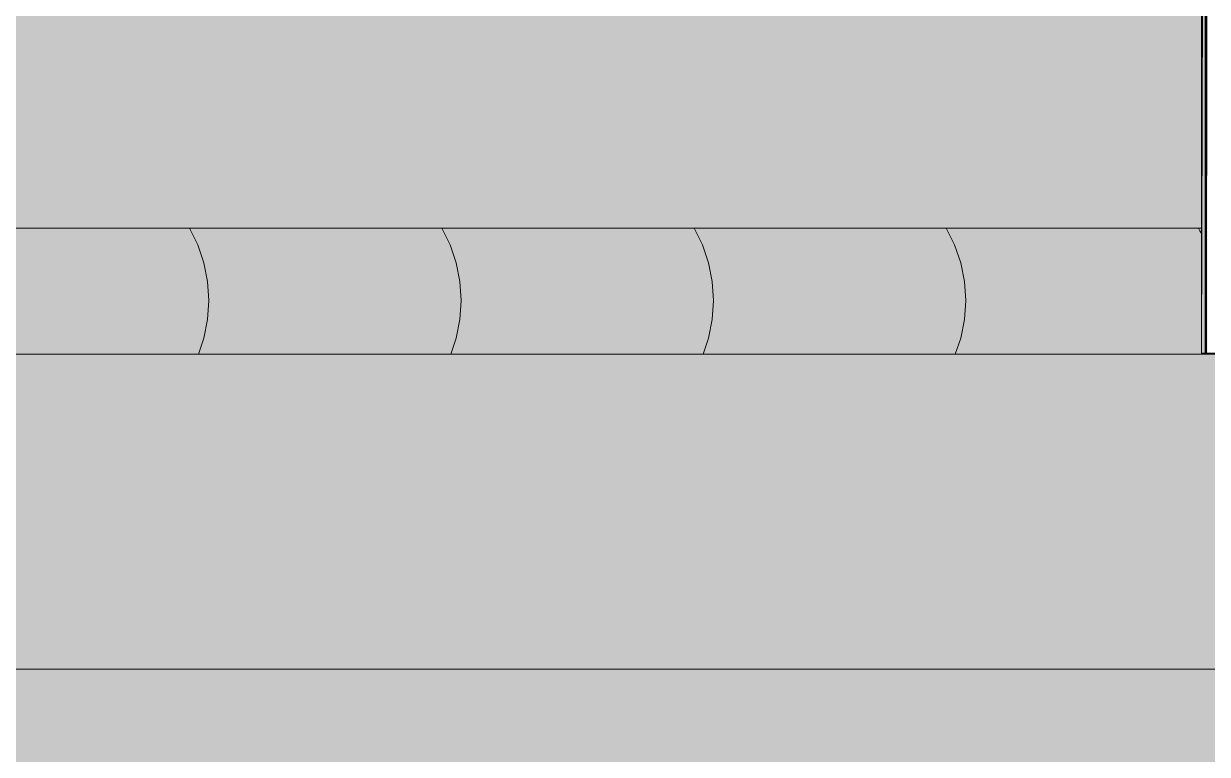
# Model space of a CAD drawing. Header units: millimetres. Extents: x 365175 to 2667127, y -330297 to -162108.
# Drawn here: x 2233891 to 2234829, y -327514 to -326935 of the extents above; entities that cross this region are included whole.
import ezdxf

# ---------------------------------------------------------------- set-up
doc = ezdxf.new("R2010")
doc.units = ezdxf.units.MM
doc.header["$MEASUREMENT"] = 0
doc.linetypes.add('Wipeout_Contour', pattern=[1000, 0, -1000])
doc.layers.add('Sols_ Dalles', color=7, linetype='Continuous')

# ---------------------------------------------------------------- blocks, each defined once
blk = doc.blocks.new('Élément de coupe_1334_3', base_point=(1963539.32, -327096.82))
at = {"color": 254, "linetype": 'Wipeout_Contour', "lineweight": 0, "ltscale": 8857809.030067515}
blk.add_wipeout([(2252938.96, -327196.82), (2127276.96, -327196.82), (2127276.96, -327446.82), (2252938.96, -327446.82)], dxfattribs=at)
at = {"linetype": 'Continuous', "lineweight": 5, "true_color": 0x00e7c4}
h = blk.add_hatch(dxfattribs=at)
h.set_pattern_fill('Plâtre_0003', color=120, style=0, pattern_type=2)
h.set_pattern_definition([(0, (1963539.32, -327096.82), (0, 86.60254), [0, -50]), (0, (1963564.32, -327053.52), (0, 86.60254), [0, -50])])
h.paths.add_polyline_path([(2252938.96, -327196.82), (2127276.96, -327196.82), (2127276.96, -327446.82), (2252938.96, -327446.82)])
at = {"color": 7, "linetype": 'Continuous', "lineweight": 5}
for p, q in [((2252938.96, -327196.82), (2127276.96, -327196.82)), ((2252938.96, -327446.82), (2127276.96, -327446.82))]:
    blk.add_line(p, q, dxfattribs=at)
blk = doc.blocks.new('Élément de coupe_1359_3', base_point=(1963539.32, -327096.82))
at = {"linetype": 'Continuous', "lineweight": 0, "true_color": 0x000000}
h = blk.add_hatch(color=18, dxfattribs=at)
h.paths.add_polyline_path([(2231963.8, -327096.82), (2234824.65, -327096.82), (2234824.65, -326637.82), (2234809.83, -326637.82), (2234805.76, -326637.56), (2234801.45, -326636.7), (2234797.28, -326635.29), (2234793.34, -326633.34), (2234789.69, -326630.9), (2234786.38, -326628), (2234783.47, -326624.69), (2234781.04, -326621.03), (2234779.09, -326617.09), (2234777.68, -326612.93), (2234776.81, -326608.61), (2234776.55, -326604.54), (2234776.55, -326576.82), (2234774.01, -326576.82), (2234774.01, -326480.82), (2234798.58, -326480.82), (2234798.58, -326576.82), (2234795.75, -326576.82), (2234795.75, -326603.91), (2234795.89, -326606.1), (2234796.27, -326607.95), (2234796.87, -326609.73), (2234797.69, -326611.41), (2234798.74, -326612.98), (2234799.99, -326614.39), (2234801.4, -326615.63), (2234802.96, -326616.68), (2234804.64, -326617.51), (2234806.43, -326618.11), (2234808.28, -326618.48), (2234810.46, -326618.63), (2234824.65, -326618.63), (2234824.65, -326281.82), (2234812.64, -326281.82), (2234812.64, -326101.82), (2234824.65, -326101.82), (2234824.65, -325918.82), (2235139.59, -325918.82), (2235139.59, -326101.82), (2235151.59, -326101.82), (2235151.59, -326196.82), (2235463.65, -326196.82), (2235463.65, -323596.82), (2231963.8, -323596.82)])
h.paths.add_polyline_path([(2234755.67, -326308.87), (2234755.28, -326211.81), (2234757.37, -326117.26), (2234762.37, -326117.26), (2234781.85, -325235.83), (2234805.85, -325235.73), (2234805.85, -325340.18), (2234789.06, -326099.61), (2234790.9, -326099.61), (2234791.43, -326231.97), (2234789.34, -326326.51), (2234779.75, -326326.51), (2234779.68, -326310.1), (2234760.4, -326310.1), (2234760.4, -326308.87)], flags=0)
blk = doc.blocks.new('*X1647', base_point=(1963539.32, -327096.82))
at = {"layer": 'Sols_ Dalles', "color": 7, "linetype": 'Continuous', "lineweight": 5}
blk.add_ellipse((2234722.16, -327154.35), major_axis=(0, 115.47), ratio=0.998593, start_param=5.188537, end_param=5.233939, dxfattribs=at)
blk.add_ellipse((2234722.16, -327154.35), major_axis=(0, 115.47), ratio=0.998593, start_param=5.188537, end_param=5.233939, dxfattribs=at)
blk = doc.blocks.new('*X1648', base_point=(1963539.32, -327096.82))
at = {"layer": 'Sols_ Dalles', "color": 7, "linetype": 'Continuous', "lineweight": 5}
for p, q in [((2234628.94, -327110.17), (2234622.36, -327096.82)), ((2234628.94, -327110.17), (2234622.36, -327096.82)), ((2234633.79, -327124.47), (2234628.94, -327110.17)), ((2234633.79, -327124.47), (2234628.94, -327110.17)), ((2234636.73, -327139.28), (2234633.79, -327124.47)), ((2234636.73, -327139.28), (2234633.79, -327124.47)), ((2234637.72, -327154.35), (2234636.73, -327139.28)), ((2234637.72, -327154.35), (2234636.73, -327139.28)), ((2234636.73, -327169.43), (2234637.72, -327154.35)), ((2234636.73, -327169.43), (2234637.72, -327154.35)), ((2234633.79, -327184.24), (2234636.73, -327169.43)), ((2234633.79, -327184.24), (2234636.73, -327169.43)), ((2234629.52, -327196.82), (2234633.79, -327184.24)), ((2234629.52, -327196.82), (2234633.79, -327184.24))]:
    blk.add_line(p, q, dxfattribs=at)
blk = doc.blocks.new('*X1650', base_point=(1963539.32, -327096.82))
at = {"layer": 'Sols_ Dalles', "color": 7, "linetype": 'Continuous', "lineweight": 5}
for p, q in [((2234029.02, -327110.16), (2234022.44, -327096.82)), ((2234029.02, -327110.16), (2234022.44, -327096.82)), ((2234229.01, -327110.16), (2234222.43, -327096.82)), ((2234229.01, -327110.16), (2234222.43, -327096.82)), ((2234429, -327110.16), (2234422.42, -327096.82)), ((2234429, -327110.16), (2234422.42, -327096.82)), ((2234033.87, -327124.47), (2234029.02, -327110.16)), ((2234033.87, -327124.47), (2234029.02, -327110.16)), ((2234233.87, -327124.47), (2234229.01, -327110.16)), ((2234233.87, -327124.47), (2234229.01, -327110.16)), ((2234433.86, -327124.47), (2234429, -327110.16)), ((2234433.86, -327124.47), (2234429, -327110.16)), ((2234036.82, -327139.28), (2234033.87, -327124.47)), ((2234036.82, -327139.28), (2234033.87, -327124.47)), ((2234236.81, -327139.28), (2234233.87, -327124.47)), ((2234236.81, -327139.28), (2234233.87, -327124.47)), ((2234436.8, -327139.28), (2234433.86, -327124.47)), ((2234436.8, -327139.28), (2234433.86, -327124.47)), ((2234037.81, -327154.35), (2234036.82, -327139.28)), ((2234037.81, -327154.35), (2234036.82, -327139.28)), ((2234237.8, -327154.35), (2234236.81, -327139.28)), ((2234237.8, -327154.35), (2234236.81, -327139.28)), ((2234437.79, -327154.35), (2234436.8, -327139.28)), ((2234437.79, -327154.35), (2234436.8, -327139.28)), ((2234036.82, -327169.42), (2234037.81, -327154.35)), ((2234036.82, -327169.42), (2234037.81, -327154.35)), ((2234236.81, -327169.42), (2234237.8, -327154.35)), ((2234236.81, -327169.42), (2234237.8, -327154.35)), ((2234436.8, -327169.42), (2234437.79, -327154.35)), ((2234436.8, -327169.42), (2234437.79, -327154.35)), ((2234033.88, -327184.24), (2234036.82, -327169.42)), ((2234033.88, -327184.24), (2234036.82, -327169.42)), ((2234233.87, -327184.24), (2234236.81, -327169.42)), ((2234233.87, -327184.24), (2234236.81, -327169.42)), ((2234433.86, -327184.24), (2234436.8, -327169.42)), ((2234433.86, -327184.24), (2234436.8, -327169.42)), ((2234029.6, -327196.82), (2234033.88, -327184.24)), ((2234029.6, -327196.82), (2234033.88, -327184.24)), ((2234229.59, -327196.82), (2234233.87, -327184.24)), ((2234229.59, -327196.82), (2234233.87, -327184.24)), ((2234429.59, -327196.82), (2234433.86, -327184.24)), ((2234429.59, -327196.82), (2234433.86, -327184.24))]:
    blk.add_line(p, q, dxfattribs=at)
blk = doc.blocks.new('Élément de coupe_1362_3', base_point=(1963539.32, -327096.82))
at = {"layer": 'Sols_ Dalles', "linetype": 'Continuous', "lineweight": 0, "true_color": 0x000000}
for points in [[(2232973.23, -327096.82), (2232973.23, -327196.82), (2234473.17, -327196.82), (2234473.17, -327096.82)], [(2233996.8, -327196.82), (2234112.19, -327196.82), (2234199.69, -327096.82), (2234084.3, -327096.82)], [(2234421.21, -327096.82), (2234418.42, -327101.77), (2234418.42, -327196.82), (2234442.95, -327196.82), (2234450.32, -327183.8), (2234450.89, -327186.67), (2234452.19, -327190.49), (2234452.22, -327190.57), (2234452.22, -327196.82), (2234473.17, -327196.82), (2234473.17, -327096.82)], [(2234544.59, -327096.82), (2234473.17, -327096.82), (2234473.17, -327196.82), (2234544.59, -327196.82)], [(2234544.59, -327096.82), (2234473.17, -327096.82), (2234473.17, -327196.82), (2234544.59, -327196.82)], [(2234686.99, -327096.82), (2234544.59, -327096.82), (2234544.59, -327196.82), (2234686.99, -327196.82)], [(2234686.99, -327096.82), (2234544.59, -327096.82), (2234544.59, -327196.82), (2234686.99, -327196.82)], [(2234686.99, -327096.82), (2234686.99, -327196.82), (2234824.53, -327196.82), (2234824.53, -327196.22), (2234824.65, -327196.22), (2234824.65, -327096.82)], [(2234686.99, -327096.82), (2234686.99, -327196.82), (2234824.53, -327196.82), (2234824.53, -327196.22), (2234824.65, -327196.22), (2234824.65, -327096.82)]]:
    blk.add_hatch(color=18, dxfattribs=at).paths.add_polyline_path(points)
at = {"layer": 'Sols_ Dalles', "color": 250, "linetype": 'Continuous', "lineweight": 5, "true_color": 0x1f1f1f}
for p, q in [((2232973.23, -327096.82), (2234473.17, -327096.82)), ((2234473.17, -327096.82), (2234544.59, -327096.82)), ((2234544.59, -327096.82), (2234686.99, -327096.82)), ((2234686.99, -327096.82), (2234824.65, -327096.82))]:
    blk.add_line(p, q, dxfattribs=at)
at = {"layer": 'Sols_ Dalles', "lineweight": 0}
for name in ['*X1650', '*X1648', '*X1647']:
    blk.add_blockref(name, (1963539.32, -327096.82), dxfattribs=at)
blk = doc.blocks.new('Élément de coupe_1365_3', base_point=(1963539.32, -327096.82))
at = {"linetype": 'Continuous', "lineweight": 0, "true_color": 0x000000}
for points in [[(2234824.53, -327196.22), (2234825.06, -327196.82), (2234827.72, -327196.82), (2234827.72, -327196.22)], [(2234824.53, -327196.22), (2234825.06, -327196.82), (2234827.72, -327196.82), (2234827.72, -327196.22)], [(2234824.53, -327196.22), (2234824.53, -327196.82), (2234825.06, -327196.82)], [(2234824.53, -327196.22), (2234824.53, -327196.82), (2234825.06, -327196.82)], [(2234827.72, -327196.22), (2234827.72, -327196.82), (2234839.71, -327196.82), (2234839.71, -327196.22)], [(2235127.7, -327196.36), (2235127.7, -327196.82), (2235139.7, -327196.82), (2235139.7, -327196.22)], [(2235127.7, -327196.36), (2235139.7, -327196.22), (2235127.7, -327196.22)]]:
    blk.add_hatch(color=18, dxfattribs=at).paths.add_polyline_path(points)
at = {"color": 7, "linetype": 'Continuous', "lineweight": 20}
for p, q in [((2234824.53, -327196.22), (2234824.53, -327196.82)), ((2234824.53, -327196.22), (2234825.06, -327196.82)), ((2234824.53, -327196.22), (2234827.72, -327196.22)), ((2234827.72, -327196.82), (2234827.72, -327196.22)), ((2234827.72, -327196.22), (2234839.71, -327196.22)), ((2234839.71, -327196.22), (2235127.7, -327196.22)), ((2235139.7, -327196.22), (2235087.7, -327196.82)), ((2235127.7, -327196.22), (2235139.7, -327196.22)), ((2235139.7, -327196.82), (2235139.7, -327196.22))]:
    blk.add_line(p, q, dxfattribs=at)
blk = doc.blocks.new('Élément de coupe_1366_3', base_point=(1963539.32, -327096.82))
at = {"linetype": 'Continuous', "lineweight": 0, "true_color": 0x000000}
for points in [[(2234824.65, -327196.22), (2234827.6, -327196.22), (2234827.6, -326281.82), (2234827.11, -326281.82), (2234826.2, -326618.63), (2234826.95, -326618.63), (2234826.97, -326618.98), (2234826.99, -326619.97), (2234827.01, -326621.52), (2234827.03, -326623.53), (2234827.04, -326625.86), (2234827.04, -326628.35), (2234827.03, -326630.83), (2234827.03, -326633.13), (2234827.01, -326635.1), (2234826.99, -326636.6), (2234826.97, -326637.53), (2234826.95, -326637.82), (2234826.15, -326637.82)], [(2234824.65, -327196.22), (2234827.6, -327196.22), (2234827.6, -326281.82), (2234827.11, -326281.82), (2234826.2, -326618.63), (2234826.95, -326618.63), (2234826.97, -326618.98), (2234826.99, -326619.97), (2234827.01, -326621.52), (2234827.03, -326623.53), (2234827.04, -326625.86), (2234827.04, -326628.35), (2234827.03, -326630.83), (2234827.03, -326633.13), (2234827.01, -326635.1), (2234826.99, -326636.6), (2234826.97, -326637.53), (2234826.95, -326637.82), (2234826.15, -326637.82)], [(2234827.6, -327196.82), (2234827.7, -326281.82), (2234827.6, -326281.82)], [(2234827.6, -327196.82), (2234827.7, -326281.82), (2234827.6, -326281.82)], [(2234827.7, -326281.82), (2234827.6, -327196.22), (2234827.72, -327196.22), (2234827.72, -326281.82)], [(2234827.7, -326281.82), (2234827.6, -327196.22), (2234827.72, -327196.22), (2234827.72, -326281.82)], [(2234827.72, -327196.82), (2234827.99, -326281.82), (2234827.79, -326281.82), (2234827.72, -326281.82)], [(2234827.72, -327196.82), (2234827.99, -326281.82), (2234827.79, -326281.82), (2234827.72, -326281.82)], [(2234827.72, -327196.22), (2234828.04, -327196.22), (2234828.04, -326281.82), (2234827.99, -326281.82)], [(2234827.72, -327196.22), (2234828.04, -327196.22), (2234828.04, -326281.82), (2234827.99, -326281.82)], [(2234828.47, -326281.82), (2234828.04, -326281.82), (2234828.04, -327196.82)], [(2234828.47, -326281.82), (2234828.04, -326281.82), (2234828.04, -327196.82)], [(2234828.47, -326281.82), (2234828.04, -327196.22), (2234828.56, -327196.22), (2234828.56, -326281.82)], [(2234828.47, -326281.82), (2234828.04, -327196.22), (2234828.56, -327196.22), (2234828.56, -326281.82)], [(2234829.15, -326281.82), (2234828.56, -327196.22), (2234829.27, -327196.22), (2234829.27, -326281.82)], [(2234829.15, -326281.82), (2234828.56, -327196.22), (2234829.27, -327196.22), (2234829.27, -326281.82)], [(2234828.56, -327196.82), (2234829.15, -326281.82), (2234828.56, -326281.82)], [(2234828.56, -327196.82), (2234829.15, -326281.82), (2234828.56, -326281.82)], [(2234824.65, -327196.22), (2234826.15, -326637.82), (2234824.65, -326637.82)], [(2234824.65, -327196.22), (2234826.15, -326637.82), (2234824.65, -326637.82)]]:
    blk.add_hatch(color=18, dxfattribs=at).paths.add_polyline_path(points)
at = {"color": 7, "linetype": 'Continuous', "lineweight": 20}
for p, q in [((2234827.6, -327196.82), (2234827.6, -326281.82)), ((2234827.7, -326281.82), (2234827.6, -327196.82)), ((2234827.99, -326281.82), (2234827.72, -327196.22)), ((2234827.72, -327196.22), (2234827.72, -326281.82)), ((2234828.47, -326281.82), (2234828.04, -327196.22)), ((2234828.04, -327196.22), (2234828.04, -326281.82)), ((2234828.56, -327196.22), (2234828.56, -326281.82)), ((2234829.15, -326281.82), (2234828.56, -327196.22)), ((2234826.15, -326637.82), (2234824.65, -327196.82)), ((2234824.65, -327196.22), (2234824.65, -326637.82)), ((2234824.65, -327196.82), (2234824.65, -327196.22))]:
    blk.add_line(p, q, dxfattribs=at)

msp = doc.modelspace()

# ---------------------------------------------------------------- block references
at = {"lineweight": 0}
for name in ['Élément de coupe_1359_3', 'Élément de coupe_1334_3']:
    msp.add_blockref(name, (1963539.321, -327096.824), dxfattribs=at)

# ---------------------------------------------------------------- next in the draw order: hatches: boundary and pattern name
at = {"linetype": 'Continuous', "lineweight": 5}
for color, points in [(7, [(2123184.059, -327196.824), (2255449.149, -327196.824), (2255449.149, -327396.824), (2123184.059, -327396.824)]), (255, [(2123501.244, -327196.824), (2259970.347, -327196.824), (2259970.347, -330296.824), (2123501.244, -330296.824)])]:
    msp.add_hatch(color=color, dxfattribs=at).paths.add_polyline_path(points)

# ---------------------------------------------------------------- next in the draw order: block references
at = {"lineweight": 0}
for name in ['Élément de coupe_1366_3', 'Élément de coupe_1365_3']:
    msp.add_blockref(name, (1963539.321, -327096.824), dxfattribs=at)
at = {"layer": 'Sols_ Dalles', "lineweight": 0}
msp.add_blockref('Élément de coupe_1362_3', (1963539.321, -327096.824), dxfattribs=at)

doc.saveas('drawing.dxf')
